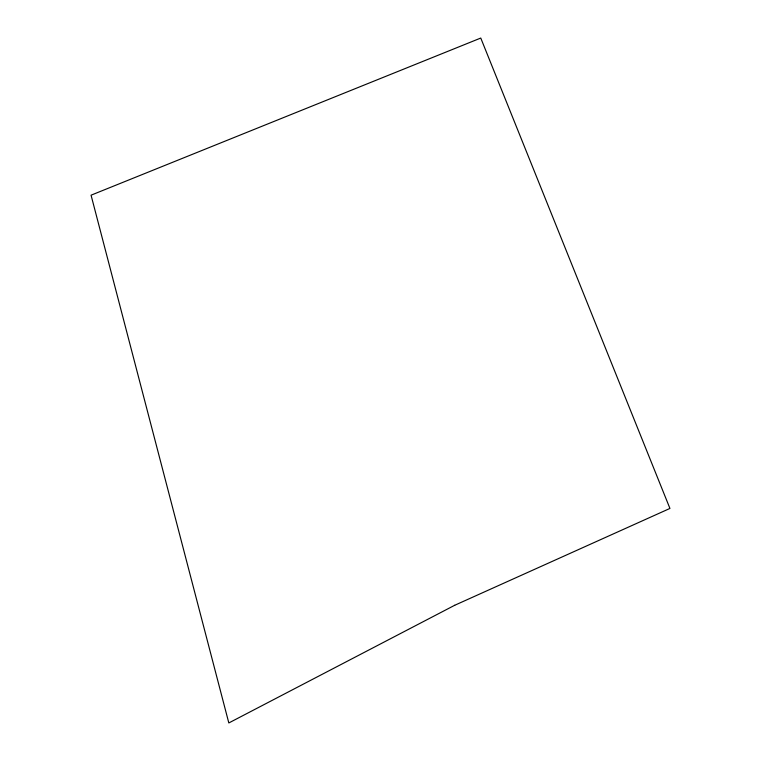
<?xml version="1.0" encoding="UTF-8"?>
<svg xmlns="http://www.w3.org/2000/svg" width="761" height="761" viewBox="0 0 761 761"><rect width="100%" height="100%" fill="white"/><g stroke="black" fill="none" stroke-linecap="round" stroke-linejoin="round"><path stroke-width="1.14" d="M454.697 605.28L228.823 722.95L91.063 195.187L480.762 38.05L669.937 508.434L454.697 605.28"/></g></svg>
